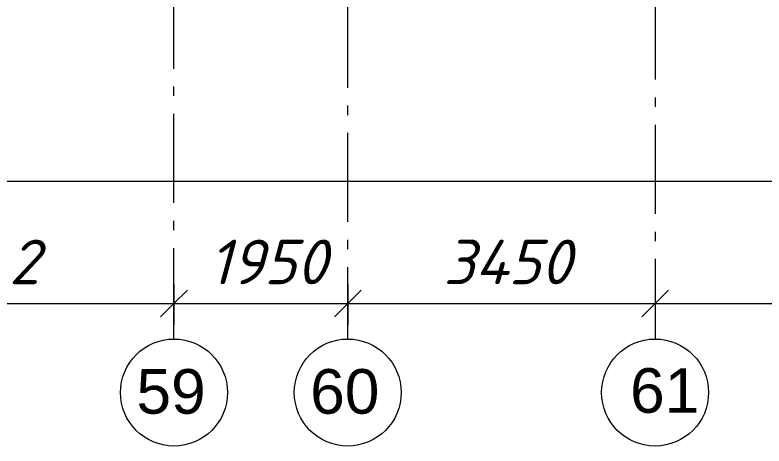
# Model space of a CAD drawing. Header units: millimetres. Extents: x -537608 to 253996, y -217170 to 186033.
# Drawn here: x -232611 to -224204, y 86251 to 91086 of the extents above; entities that cross this region are included whole.
import ezdxf

# ---------------------------------------------------------------- set-up
doc = ezdxf.new("R2010")
doc.units = ezdxf.units.MM
doc.layers.add('PDF _Геометрия', color=7, linetype='Continuous')
doc.layers.add('PDF _Текст', color=7, linetype='Continuous')
doc.styles.add('PDF ArialMT', font='arial.ttf')
doc.styles.add('PDF ISOCPEUR Italic', font='isocpeui.ttf')

msp = doc.modelspace()

# ---------------------------------------------------------------- linework, layer by layer
at = {"layer": 'PDF _Геометрия', "color": 253, "lineweight": 9, "true_color": 0xaaaaaa}
for p, q in [((-230826.193, 90483.4358), (-230826.193, 91483.4354)), ((-225426.1938, 91360.8419), (-225426.1938, 90360.8423)), ((-228876.1941, 90269.5958), (-228876.1941, 91269.5954)), ((-230826.193, 90177.6001), (-230826.193, 90283.435)), ((-225426.1938, 90160.8415), (-225426.1938, 90055.011)), ((-228876.1941, 89963.7602), (-228876.1941, 90069.5951)), ((-230826.193, 88977.5999), (-230826.193, 89977.6037)), ((-225426.1938, 89855.0102), (-225426.1938, 88855.0107)), ((-228876.1941, 88763.7642), (-228876.1941, 89763.7637)), ((-230826.193, 88671.7685), (-230826.193, 88777.6034)), ((-225426.1938, 88655.0099), (-225426.1938, 88549.175)), ((-228876.1941, 88457.9286), (-228876.1941, 88563.7634)), ((-230826.193, 87450.5056), (-230826.193, 88471.7677)), ((-225426.1938, 88349.1786), (-225426.1938, 87450.5056)), ((-228876.1941, 87450.5056), (-228876.1941, 88257.9278))]:
    msp.add_line(p, q, dxfattribs=at)
at = {"layer": 'PDF _Геометрия', "lineweight": 9}
for p, q in [((-317116.1758, 89222.6878), (-213136.1964, 89222.6878)), ((-230826.193, 88062.0951), (-230826.193, 87849.9646)), ((-228876.1941, 88062.0951), (-228876.1941, 87849.9646)), ((-225426.1938, 88062.0951), (-225426.1938, 87849.9646)), ((-233226.1914, 87849.9646), (-230826.193, 87849.9646)), ((-230826.193, 87849.9646), (-228876.1941, 87849.9646)), ((-230826.193, 87849.9646), (-230826.193, 87609.9619)), ((-228876.1941, 87849.9646), (-225426.1938, 87849.9646)), ((-228876.1941, 87849.9646), (-228876.1941, 87609.9619)), ((-225426.1938, 87849.9646), (-221176.1946, 87849.9646)), ((-225426.1938, 87849.9646), (-225426.1938, 87609.9619))]:
    msp.add_line(p, q, dxfattribs=at)
at = {"layer": 'PDF _Геометрия', "lineweight": 20}
for p, q in [((-230676.1924, 87999.9609), (-230826.193, 87849.9646)), ((-228726.1935, 87999.9609), (-228876.1941, 87849.9646)), ((-225276.1932, 87999.9609), (-225426.1938, 87849.9646)), ((-230826.193, 87849.9646), (-230976.1935, 87699.964)), ((-228876.1941, 87849.9646), (-229026.1925, 87699.964)), ((-225426.1938, 87849.9646), (-225576.1943, 87699.964))]:
    msp.add_line(p, q, dxfattribs=at)
for centre in [(-230826.1918, 86850.507), (-228876.1929, 86850.507), (-225426.1949, 86850.5082)]:
    msp.add_circle(centre, 599.999, dxfattribs=at)

# ---------------------------------------------------------------- texts
at = {"layer": 'PDF _Текст', "char_height": 500, "attachment_point": 4}
for s, insert, style in [('2 ', (-232677.4273, 88315.4762), 'PDF ISOCPEUR Italic'), ('1950', (-230435.3889, 88315.4762), 'PDF ISOCPEUR Italic'), ('3450', (-227802.4279, 88315.4762), 'PDF ISOCPEUR Italic'), ('59', (-231247.7499, 86859.5823), 'PDF ArialMT'), ('60', (-229297.7488, 86859.5823), 'PDF ArialMT'), ('61', (-225706.6374, 86869.8993), 'PDF ArialMT')]:
    msp.add_mtext(s, dxfattribs=dict(at, insert=insert, style=style))

doc.saveas('drawing.dxf')
